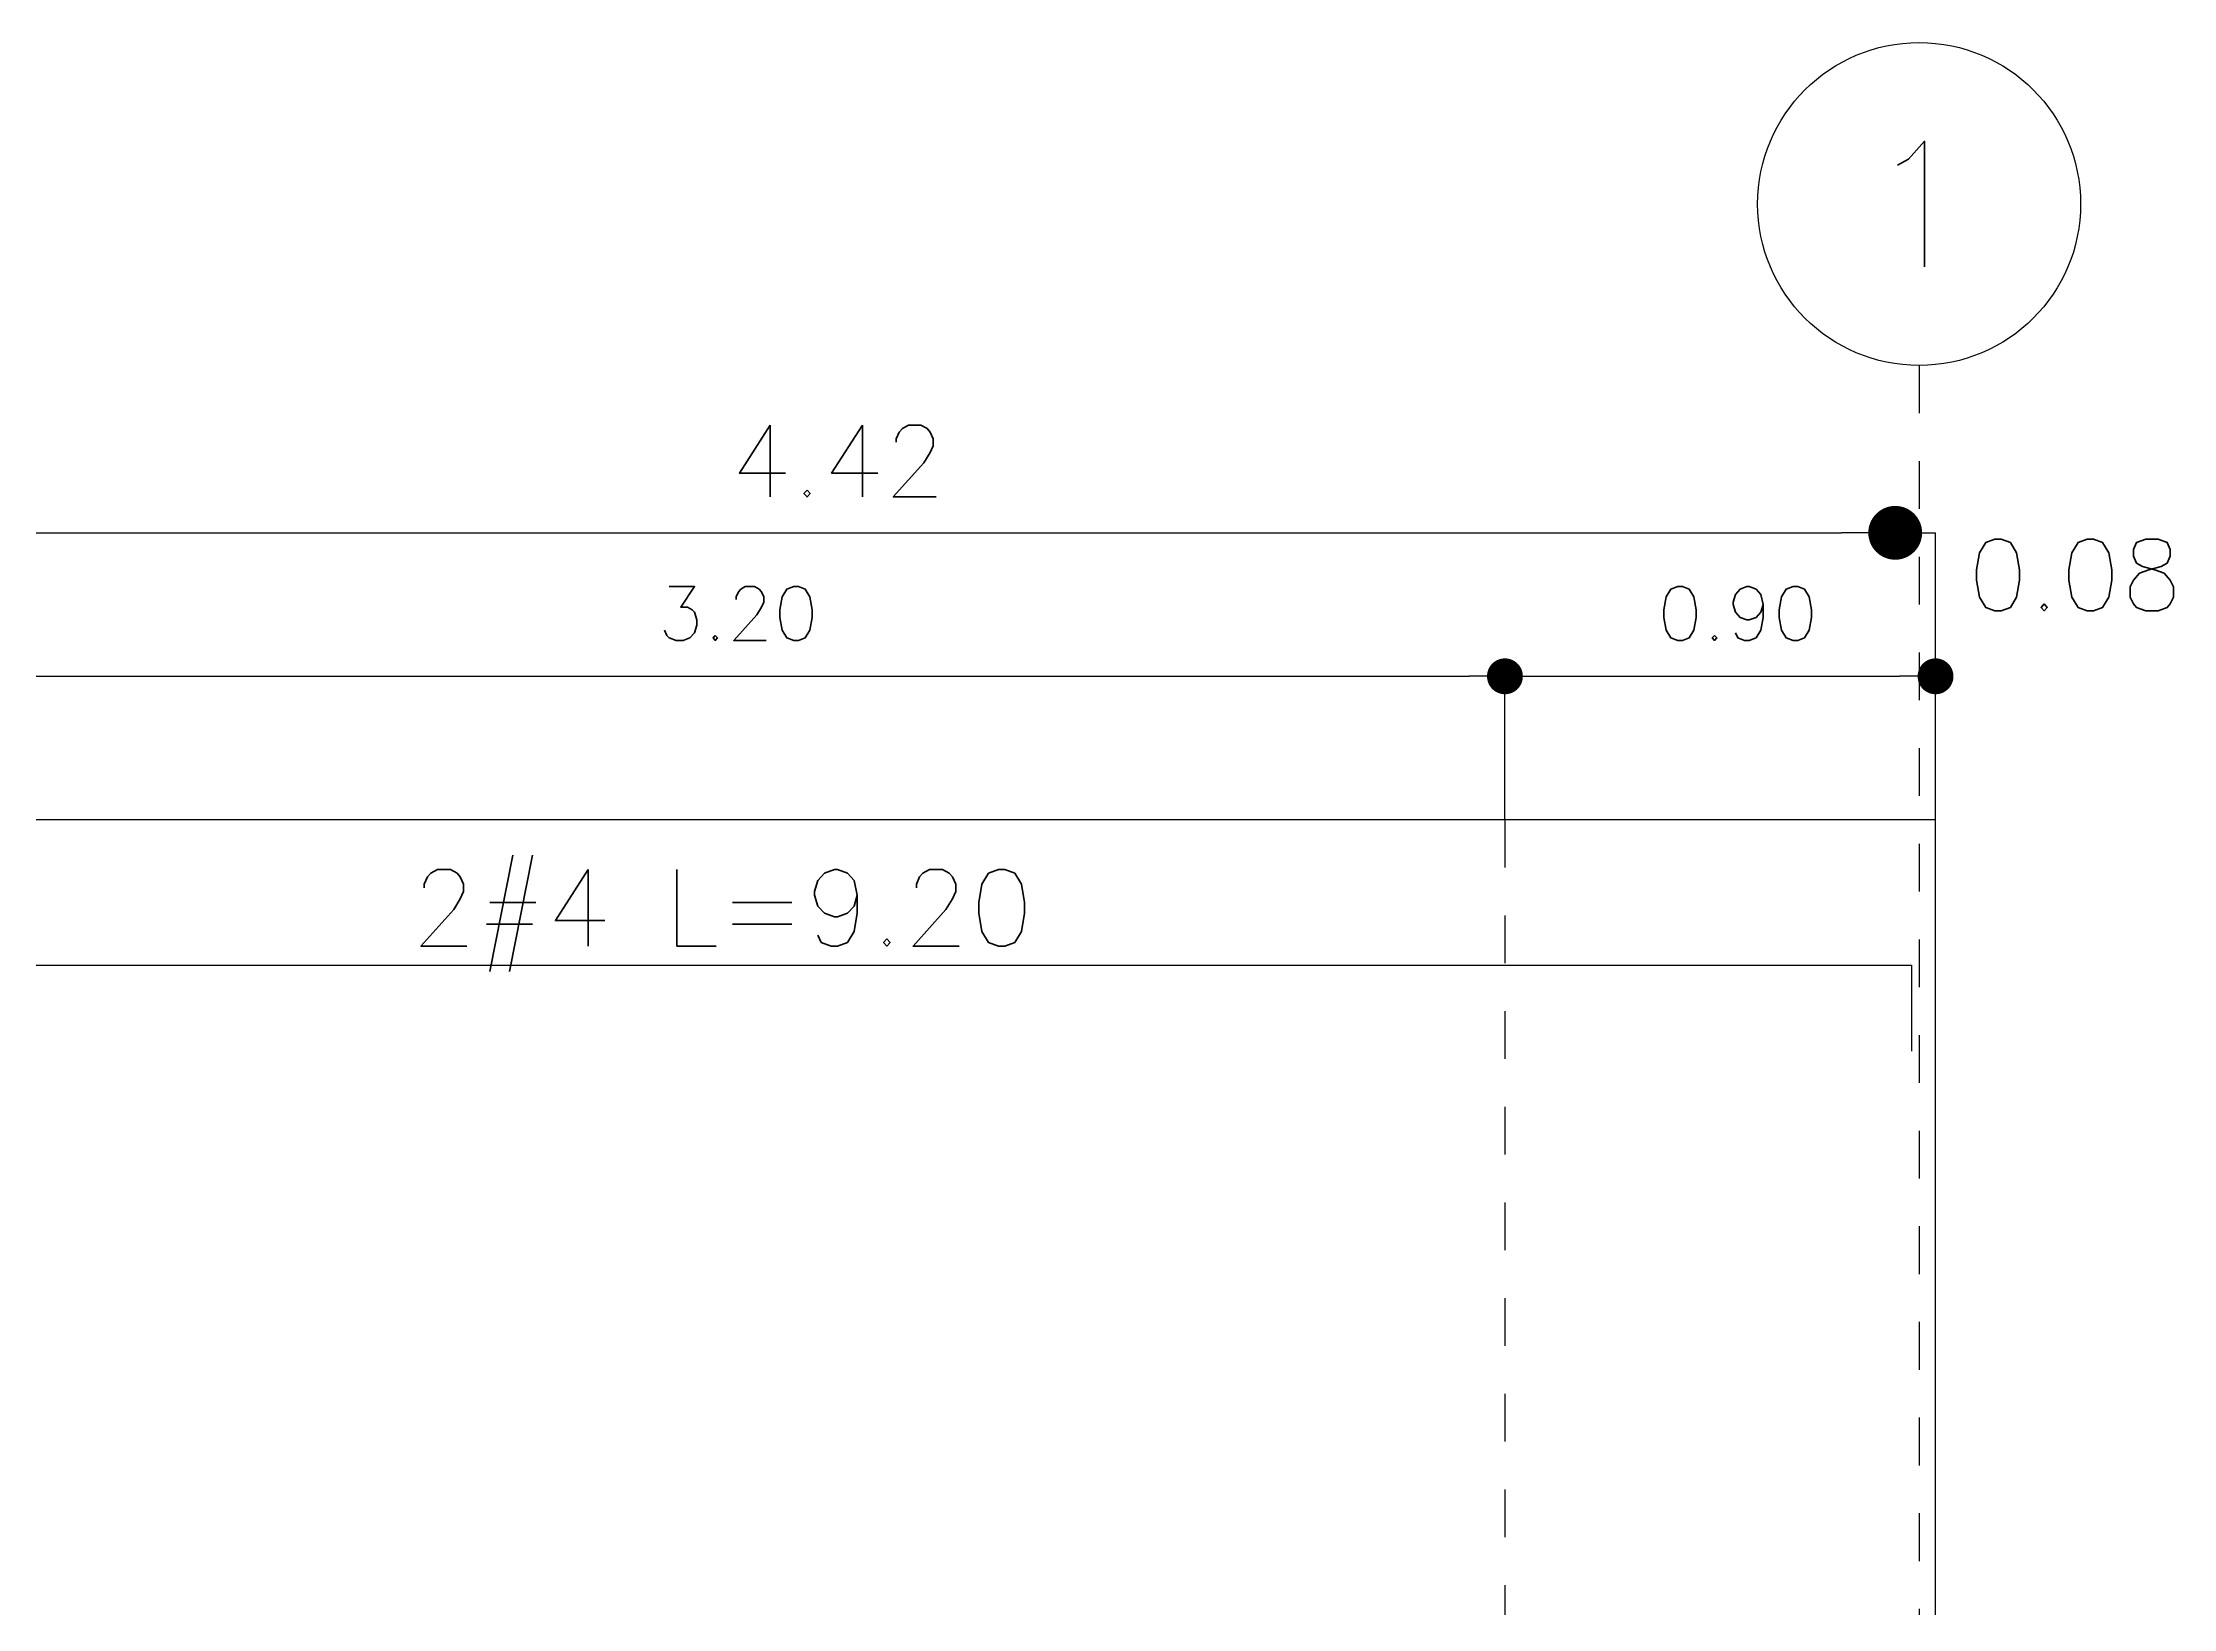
# Model space of a CAD drawing. Header units: millimetres. Extents: x 0 to 212, y -9 to 41.
# Drawn here: x 43.92 to 48.373, y 17.872 to 21.146 of the extents above; entities that cross this region are included whole.
import ezdxf
from ezdxf.enums import TextEntityAlignment as Align

# ---------------------------------------------------------------- set-up
doc = ezdxf.new("R2010")
doc.units = ezdxf.units.MM
doc.header["$LTSCALE"] = 0.01
doc.header["$PDMODE"] = 3
doc.linetypes.add('DASHDOT', pattern=[1, 0.5, -0.25, 0, -0.25])
doc.linetypes.add('DASHED2', pattern=[0.375, 0.25, -0.125])
for name, color, linetype in [('FC_BORDE VIGA', 4, 'Continuous'), ('FC_CIRCULO DE EJES', 3, 'Continuous'), ('FC_COTAS', 1, 'Continuous'), ('FC_COTAS EJES', 1, 'Continuous'), ('FC_EJES', 1, 'DASHDOT'), ('FC_PROYECCION', 6, 'DASHED2'), ('FC_R-175', 5, 'Continuous'), ('FC_R-80', 11, 'Continuous'), ('FC_REFUERZO', 5, 'Continuous')]:
    doc.layers.add(name, color=color, linetype=linetype)
doc.styles.add('FC_TEXT1', font='romans.shx')
doc.styles.get("Standard").update_dxf_attribs({"font": 'romans.shx'})
doc.dimstyles.new('FC_COTAS', dxfattribs={"dimtxt": 0.0015, "dimasz": 0.001, "dimexe": 0, "dimexo": 0, "dimgap": 0.001, "dimtad": 1, "dimtih": 1, "dimtoh": 1, "dimzin": 0, "dimdsep": 46, "dimtxsty": 'FC_TEXT1', "dimblk": 'DOT', "dimcen": 0.09, "dimclrd": 256, "dimclre": 256, "dimclrt": 256, "dimadec": 0, "dimazin": 0, "dimtfac": 1, "dimtix": 1, "dimtmove": 2, "dimatfit": 3, "dimfxl": 1.002, "dimtolj": 1, "dimtzin": 0, "dimlwd": -1, "dimarcsym": 0})
doc.dimstyles.new('FC_COTAS EJES', dxfattribs={"dimtxt": 0.002, "dimasz": 0.0015, "dimexe": 0, "dimexo": 0, "dimgap": 0.001, "dimtad": 1, "dimtih": 1, "dimtoh": 1, "dimzin": 0, "dimdsep": 46, "dimtxsty": 'FC_TEXT1', "dimblk": 'DOT', "dimcen": 0.09, "dimclrd": 256, "dimclre": 256, "dimclrt": 256, "dimadec": 0, "dimazin": 0, "dimtfac": 1, "dimtix": 1, "dimtmove": 2, "dimatfit": 3, "dimfxl": 1.002, "dimtolj": 1, "dimtzin": 0, "dimlwd": -1, "dimarcsym": 0})

# ---------------------------------------------------------------- blocks, each defined once
blk = doc.blocks.new('FC_B_Eje')
at = {"layer": 'FC_CIRCULO DE EJES', "ltscale": 1.5}
blk.add_circle((0, 0), 0.0045, dxfattribs=at)
at = {"ltscale": 1.5, "style": 'FC_TEXT1'}
blk.add_attdef('EJE', text='', height=0.0035, dxfattribs=at).set_placement((0, 0), align=Align.MIDDLE_CENTER)
blk = doc.blocks.new('_Dot')
at = {"color": 0, "linetype": 'ByBlock', "lineweight": -2}
blk.add_line((-0.5, 0), (-1, 0), dxfattribs=at)
at = {"color": 0, "linetype": 'ByBlock', "const_width": 0.5}
blk.add_lwpolyline([(-0.25, 0, 1), (0.25, 0, 1)], format="xyb", close=True, dxfattribs=at)
blk = doc.blocks.new('*D204')
at = {"layer": 'Defpoints', "color": 0, "ltscale": 0.6, "transparency": 16777216}
for p in [(46.9759, 19.8211), (43.7716, 19.5211), (46.9759, 19.5211)]:
    blk.add_point(p, dxfattribs=at)
at = {"layer": 'FC_COTAS', "lineweight": -2, "ltscale": 0.6, "transparency": 16777216}
for p, q in [((43.7716, 19.5211), (43.7716, 19.8211)), ((46.9759, 19.5211), (46.9759, 19.8211))]:
    blk.add_line(p, q, dxfattribs=at)
at = {"layer": 'FC_COTAS', "ltscale": 0.6, "transparency": 16777216}
blk.add_line((43.8466, 19.8211), (46.9009, 19.8211), dxfattribs=at)
at = {"layer": 'FC_COTAS', "ltscale": 0.6, "transparency": 16777216, "xscale": 0.075, "yscale": 0.075, "zscale": 0.075, "rotation": 180}
blk.add_blockref('_Dot', (43.7716, 19.8211), dxfattribs=at)
at = {"layer": 'FC_COTAS', "ltscale": 0.6, "transparency": 16777216, "xscale": 0.075, "yscale": 0.075, "zscale": 0.075}
blk.add_blockref('_Dot', (46.9759, 19.8211), dxfattribs=at)
at = {"layer": 'FC_COTAS', "ltscale": 0.6, "transparency": 16777216, "insert": (45.3738, 19.9523), "char_height": 0.1125, "attachment_point": 5, "style": 'FC_TEXT1'}
blk.add_mtext('\\A1;3.20', dxfattribs=at)
blk = doc.blocks.new('*D206')
at = {"layer": 'Defpoints', "color": 0, "ltscale": 0.6, "transparency": 16777216}
for p in [(43.3716, 20.1211), (47.7916, 20.1211), (47.7916, 20.1211)]:
    blk.add_point(p, dxfattribs=at)
at = {"layer": 'FC_COTAS EJES', "lineweight": -2, "ltscale": 0.6, "transparency": 16777216}
for p, q in [((43.3716, 20.1211), (43.3716, 20.1211)), ((47.7916, 20.1211), (47.7916, 20.1211))]:
    blk.add_line(p, q, dxfattribs=at)
at = {"layer": 'FC_COTAS EJES', "ltscale": 0.6, "transparency": 16777216}
blk.add_line((43.4841, 20.1211), (47.6791, 20.1211), dxfattribs=at)
at = {"layer": 'FC_COTAS EJES', "ltscale": 0.6, "transparency": 16777216, "xscale": 0.1125, "yscale": 0.1125, "zscale": 0.1125, "rotation": 180}
blk.add_blockref('_Dot', (43.3716, 20.1211), dxfattribs=at)
at = {"layer": 'FC_COTAS EJES', "ltscale": 0.6, "transparency": 16777216, "xscale": 0.1125, "yscale": 0.1125, "zscale": 0.1125}
blk.add_blockref('_Dot', (47.7916, 20.1211), dxfattribs=at)
at = {"layer": 'FC_COTAS EJES', "ltscale": 0.6, "transparency": 16777216, "insert": (45.5816, 20.2711), "char_height": 0.15, "attachment_point": 5, "style": 'FC_TEXT1'}
blk.add_mtext('\\A1;4.42', dxfattribs=at)
blk = doc.blocks.new('*D207')
at = {"layer": 'Defpoints', "color": 0, "ltscale": 0.6, "transparency": 16777216}
for p in [(47.7916, 20.1211), (47.8759, 20.1211), (47.8759, 19.5211)]:
    blk.add_point(p, dxfattribs=at)
at = {"layer": 'FC_COTAS EJES', "ltscale": 0.6, "transparency": 16777216}
blk.add_line((47.7916, 20.1211), (47.8759, 20.1211), dxfattribs=at)
at = {"layer": 'FC_COTAS EJES', "lineweight": -2, "ltscale": 0.6, "transparency": 16777216}
blk.add_line((47.8759, 19.5211), (47.8759, 20.1211), dxfattribs=at)
at = {"layer": 'FC_COTAS EJES', "ltscale": 0.6, "transparency": 16777216, "insert": (48.1673, 20.033), "char_height": 0.15, "attachment_point": 5, "style": 'FC_TEXT1'}
blk.add_mtext('\\A1;0.08', dxfattribs=at)
blk = doc.blocks.new('*D209')
at = {"layer": 'Defpoints', "color": 0, "ltscale": 0.6, "transparency": 16777216}
for p in [(47.8759, 19.8211), (46.9759, 19.5211), (47.8759, 19.5211)]:
    blk.add_point(p, dxfattribs=at)
at = {"layer": 'FC_COTAS', "lineweight": -2, "ltscale": 0.6, "transparency": 16777216}
for p, q in [((46.9759, 19.5211), (46.9759, 19.8211)), ((47.8759, 19.5211), (47.8759, 19.8211))]:
    blk.add_line(p, q, dxfattribs=at)
at = {"layer": 'FC_COTAS', "ltscale": 0.6, "transparency": 16777216}
blk.add_line((47.0509, 19.8211), (47.8009, 19.8211), dxfattribs=at)
at = {"layer": 'FC_COTAS', "ltscale": 0.6, "transparency": 16777216, "xscale": 0.075, "yscale": 0.075, "zscale": 0.075, "rotation": 180}
blk.add_blockref('_Dot', (46.9759, 19.8211), dxfattribs=at)
at = {"layer": 'FC_COTAS', "ltscale": 0.6, "transparency": 16777216, "xscale": 0.075, "yscale": 0.075, "zscale": 0.075}
blk.add_blockref('_Dot', (47.8759, 19.8211), dxfattribs=at)
at = {"layer": 'FC_COTAS', "ltscale": 0.6, "transparency": 16777216, "insert": (47.4624, 19.9523), "char_height": 0.1125, "attachment_point": 5, "style": 'FC_TEXT1', "bg_fill": 3, "box_fill_scale": 1.1, "bg_fill_color": 256, "bg_fill_true_color": 13158600, "bg_fill_transparency": 0}
blk.add_mtext('\\A1;0.90', dxfattribs=at)

msp = doc.modelspace()

# ---------------------------------------------------------------- linework, layer by layer
at = {"layer": 'FC_BORDE VIGA'}
msp.add_lwpolyline([(36.3159, 15.9251), (47.8759, 15.9251), (47.8759, 19.5211), (36.3159, 19.5211)], close=True, dxfattribs=at)
at = {"layer": 'FC_EJES', "ltscale": 0.6}
msp.add_lwpolyline([(47.8416, 20.4711), (47.8416, 15.9251)], dxfattribs=at)
at = {"layer": 'FC_PROYECCION', "ltscale": 0.6}
msp.add_lwpolyline([(46.9759, 19.5211), (46.9759, 15.9251)], dxfattribs=at)
at = {"layer": 'FC_REFUERZO'}
msp.add_lwpolyline([(39.0116, 19.0371), (39.0116, 19.2171), (47.8259, 19.2171), (47.8259, 19.0371)], dxfattribs=at)

# ---------------------------------------------------------------- block references
at = {"layer": 'FC_R-175'}
ref = msp.add_blockref('FC_B_Eje', (47.8416, 20.8086), dxfattribs=dict(at, xscale=75, yscale=75, zscale=75))
ref.add_attrib('EJE', '1', dxfattribs={"layer": '0', "color": 0, "ltscale": 1.5, "height": 0.2625, "style": 'FC_TEXT1'}).set_placement((47.8416, 20.8086), align=Align.MIDDLE_CENTER)

# ---------------------------------------------------------------- texts
at = {"layer": 'FC_R-80'}
msp.add_text('2#4 L=9.20', height=0.16, dxfattribs=at).set_placement((45.3412, 19.257), align=Align.CENTER)

# ---------------------------------------------------------------- dimensions: what is measured, and where the dimension line sits
at = {"layer": 'FC_COTAS', "ltscale": 0.6}
dim = msp.add_linear_dim(base=(46.9759, 19.8211), p1=(43.7716, 19.5211), p2=(46.9759, 19.5211), dimstyle='FC_COTAS', override={"dimscale": 0, "dimtix": 1, "dimtofl": 1, "dimtmove": 2, "dimatfit": 3}, dxfattribs=at)
dim.commit()
dim.dimension.update_dxf_attribs({"geometry": '*D204', "text_midpoint": (45.3738, 19.9523)})
at = {"layer": 'FC_COTAS EJES', "ltscale": 0.6}
dim = msp.add_linear_dim(base=(47.7916, 20.1211), p1=(43.3716, 20.1211), p2=(47.7916, 20.1211), dimstyle='FC_COTAS EJES', override={"dimscale": 0, "dimtix": 1, "dimtofl": 1, "dimtmove": 2, "dimatfit": 3}, dxfattribs=at)
dim.commit()
dim.dimension.update_dxf_attribs({"geometry": '*D206', "text_midpoint": (45.5816, 20.2711)})
dim = msp.add_linear_dim(base=(47.8759, 20.1211), p1=(47.7916, 20.1211), p2=(47.8759, 19.5211), dimstyle='FC_COTAS EJES', override={"dimscale": 0, "dimtix": 1, "dimtofl": 1, "dimtmove": 2, "dimatfit": 3}, dxfattribs=at)
dim.commit()
dim.dimension.update_dxf_attribs({"geometry": '*D207', "text_midpoint": (48.1673, 20.033), "dimtype": 128})

# ---------------------------------------------------------------- next in the draw order: dimensions: what is measured, and where the dimension line sits
at = {"layer": 'FC_COTAS', "ltscale": 0.6}
dim = msp.add_linear_dim(base=(47.8759, 19.8211), p1=(46.9759, 19.5211), p2=(47.8759, 19.5211), dimstyle='FC_COTAS', override={"dimscale": 0, "dimtix": 1, "dimtofl": 1, "dimtmove": 2, "dimatfit": 3, "dimtfill": 1}, dxfattribs=at)
dim.commit()
dim.dimension.update_dxf_attribs({"geometry": '*D209', "text_midpoint": (47.4624, 19.9523), "dimtype": 128})

doc.saveas('drawing.dxf')
